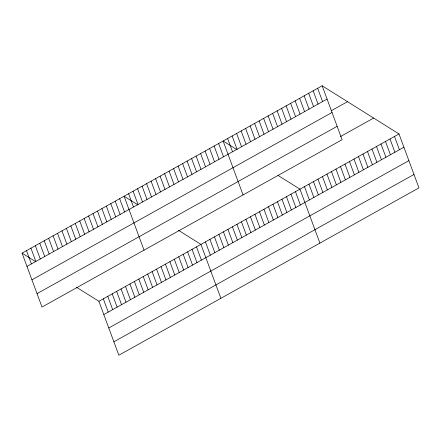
<?xml version="1.0" encoding="UTF-8"?>
<svg xmlns="http://www.w3.org/2000/svg" width="441" height="441" viewBox="0 0 441 441"><rect width="100%" height="100%" fill="white"/><g stroke="black" fill="none" stroke-linecap="round" stroke-linejoin="round"><path stroke-width="0.66" d="M322.156 85.786L342.106 139.714L42 307.052L22.05 253.123L322.156 85.786L399 133.948L418.95 187.877L118.844 355.214L98.894 301.286L76.414 287.196M26.962 266.403L327.073 99.065M331.197 110.774L347.519 101.678M31.923 279.82L332.034 112.477M37.038 293.64L337.145 126.297M340.441 136.567L373.643 118.056M98.894 301.286L399 133.948M103.806 314.565L403.912 147.228M108.767 327.983L408.873 160.645M113.877 341.803L413.989 174.465M236.955 149.675L223.124 141.004L243.074 194.933M278.067 175.441L299.963 189.167L319.912 243.101M137.917 204.894L124.086 196.228L144.036 250.157M178.451 230.301L200.931 244.391L220.88 298.32M22.05 253.123L35.881 261.794M394.497 136.456L399.414 149.736M389.998 138.97L394.91 152.25M385.495 141.478L390.406 154.758M380.996 143.987L385.908 157.266M376.493 146.5L381.404 159.78M371.989 149.008L376.906 162.288M367.491 151.517L372.402 164.802M362.987 154.03L367.899 167.31M358.483 156.538L363.401 169.818M353.985 159.047L358.897 172.332M349.481 161.56L354.393 174.84M317.658 88.294L322.569 101.573M344.983 164.069L349.895 177.348M313.154 90.802L318.066 104.087M340.48 166.577L345.391 179.862M308.656 93.316L313.568 106.595M335.976 169.09L340.893 182.37M304.152 95.824L309.064 109.103M331.478 171.599L336.389 184.878M299.648 98.332L304.566 111.617M326.974 174.107L331.886 187.392M295.15 100.846L300.062 114.125M322.47 176.62L327.387 189.9M290.647 103.354L295.558 116.633M317.972 179.129L322.884 192.408M286.143 105.862L291.06 119.147M313.468 181.637L318.38 194.922M281.645 108.376L286.556 121.655M308.97 184.151L313.882 197.43M277.141 110.884L282.053 124.164M304.466 186.659L309.378 199.938M272.643 113.392L277.554 126.677M268.139 115.906L273.051 129.185M295.464 191.681L300.376 204.96M263.635 118.414L268.552 131.694M290.961 194.189L295.872 207.468M259.137 120.922L264.049 134.207M286.457 196.697L291.374 209.982M254.633 123.436L259.545 136.716M281.959 199.211L286.87 212.49M250.135 125.944L255.047 139.224M277.455 201.719L282.367 214.999M245.631 128.452L250.543 141.737M272.957 204.227L277.869 217.512M241.128 130.966L246.039 144.246M268.453 206.741L273.365 220.02M236.63 133.474L241.541 146.754M263.95 209.249L268.867 222.529M232.126 135.982L237.037 149.267M259.451 211.757L264.363 225.042M227.622 138.496L232.539 151.776M254.948 214.271L259.859 227.55M250.449 216.779L255.361 230.059M218.62 143.512L223.532 156.798M245.946 219.293L250.857 232.572M214.122 146.026L219.034 159.306M241.442 221.801L246.354 235.081M209.618 148.534L214.53 161.814M236.944 224.309L241.855 237.589M205.115 151.048L210.032 164.328M232.44 226.823L237.352 240.102M200.616 153.556L205.528 166.836M227.936 229.331L232.854 242.611M196.113 156.064L201.024 169.344M223.438 231.839L228.35 245.124M191.609 158.578L196.526 171.858M218.934 234.353L223.846 247.633M187.111 161.086L192.022 174.366M214.436 236.861L219.348 250.141M182.607 163.594L187.519 176.88M209.933 239.369L214.844 252.654M178.109 166.108L183.021 179.388M205.429 241.883L210.346 255.163M173.605 168.616L178.517 181.896M169.101 171.125L174.019 184.41M196.493 246.866L201.405 260.146M164.603 173.638L169.515 186.918M192.055 249.336L196.967 262.621M160.1 176.146L165.011 189.426M187.618 251.811L192.535 265.091M155.596 178.655L160.513 191.94M183.186 254.286L188.098 267.566M151.098 181.168L156.009 194.448M178.748 256.761L183.66 270.041M146.594 183.677L151.506 196.956M174.311 259.231L179.222 272.516M142.096 186.185L147.007 199.47M169.873 261.706L174.785 274.986M137.592 188.698L142.504 201.978M165.436 264.181L170.353 277.461M133.088 191.207L138.005 204.486M161.004 266.656L165.915 279.936M156.566 269.126L161.478 282.411M128.59 193.715L133.502 207M152.128 271.601L157.04 284.88M147.691 274.076L152.603 287.356M119.649 198.698L124.566 211.983M143.253 276.551L148.17 289.831M115.217 201.173L120.128 214.453M138.821 279.021L143.733 292.306M110.779 203.648L115.691 216.928M134.384 281.496L139.295 294.775M106.342 206.123L111.253 219.403M129.946 283.971L134.858 297.251M101.904 208.593L106.816 221.878M125.509 286.446L130.426 299.726M97.467 211.068L102.384 224.348M121.077 288.916L125.988 302.201M93.034 213.543L97.946 226.823M116.639 291.391L121.551 304.67M88.597 216.018L93.509 229.298M112.201 293.866L117.113 307.145M84.159 218.488L89.071 231.773M107.764 296.341L112.676 309.621M79.722 220.963L84.633 234.243M103.326 298.811L108.243 312.096M75.284 223.438L80.201 236.718M70.852 225.913L75.764 239.193M66.415 228.383L71.326 241.668M61.977 230.858L66.889 244.138M57.539 233.333L62.457 246.613M53.107 235.808L58.019 249.088M48.67 238.278L53.582 251.563M44.232 240.753L49.144 254.033M39.795 243.228L44.706 256.508M35.357 245.703L40.274 258.983M30.925 248.173L35.837 261.458M26.488 250.648L31.399 263.927"/></g></svg>
